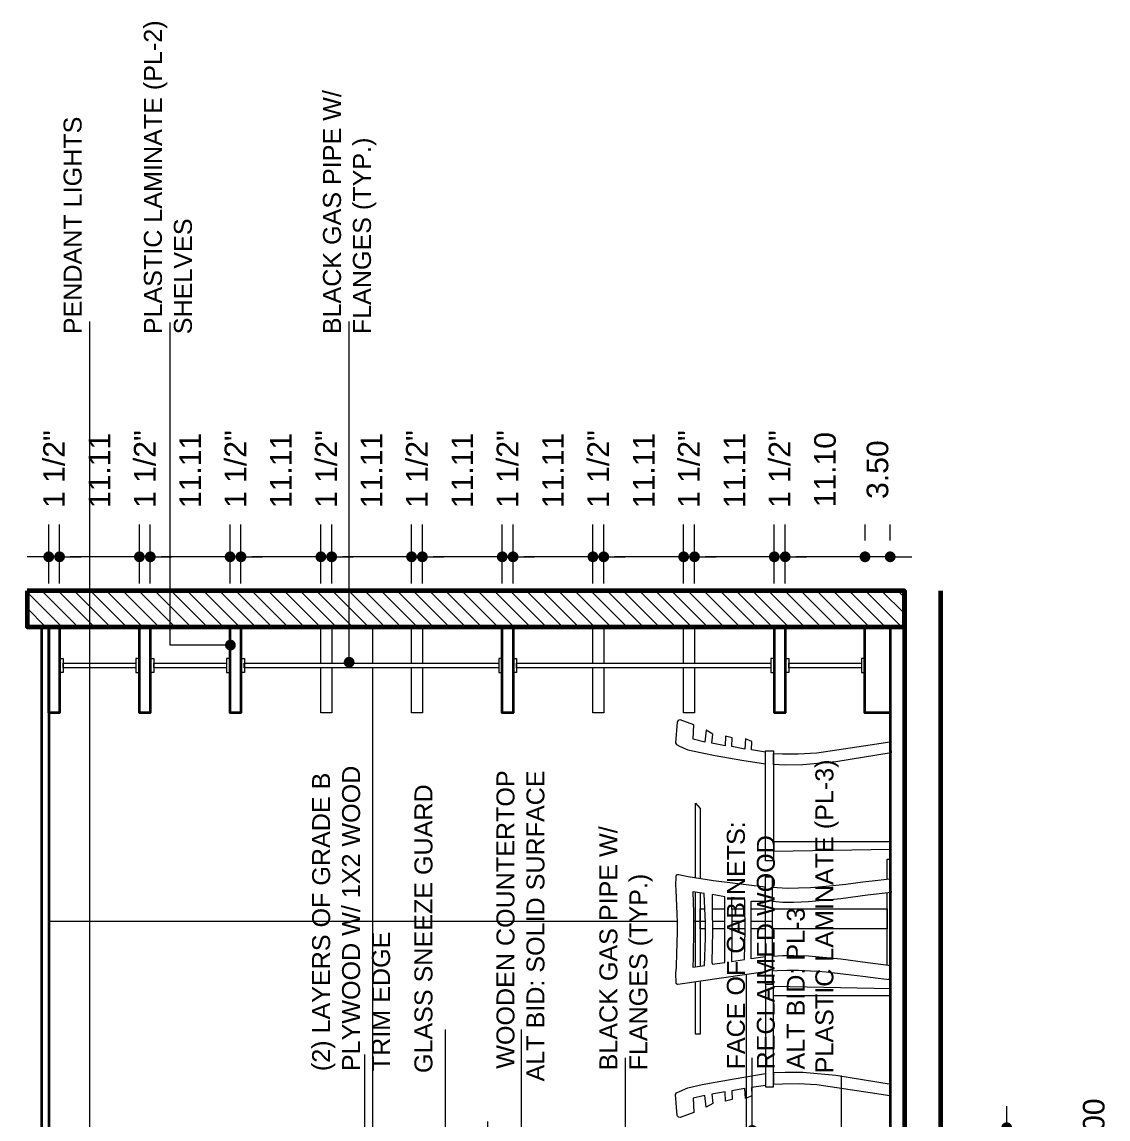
# Model space of a CAD drawing. Extents: x -566 to 72611, y -487 to 32334.
# Drawn here: x 1260.6 to 1411.7, y 281 to 433.6 of the extents above; entities that cross this region are included whole.
import ezdxf

# ---------------------------------------------------------------- set-up
doc = ezdxf.new("R2010")
doc.units = 0
doc.header["$LTSCALE"] = 0.5
doc.header["$MEASUREMENT"] = 0
doc.layers.get('0').update_dxf_attribs({"color": 20, "linetype": 'CONTINUOUS'})
doc.layers.get('DEFPOINTS').update_dxf_attribs({"linetype": 'CONTINUOUS', "lineweight": 5})
for name, color, linetype, lineweight in [('Annotations', 40, 'CONTINUOUS', 5), ('Framing', 142, 'CONTINUOUS', 35), ('hatch', 253, 'CONTINUOUS', 5), ('viewed', 160, 'CONTINUOUS', 13), ('walls', 191, 'CONTINUOUS', 60)]:
    doc.layers.add(name, color=color, linetype=linetype, lineweight=lineweight)
doc.layers.add('layout', color=7, linetype='CONTINUOUS', lineweight=5, true_color=0xcfcfcf)
doc.styles.get("Standard").update_dxf_attribs({"font": 'arial.ttf'})
doc.dimstyles.new('Arch96', dxfattribs={"dimscale": 96, "dimtxt": 0.03125, "dimasz": 0.015625, "dimexe": 0.046875, "dimexo": 0.0625, "dimgap": 0.03125, "dimtad": 1, "dimtoh": 1, "dimdec": 4, "dimzin": 3, "dimdsep": 46, "dimlunit": 4, "dimtxsty": 'Standard', "dimblk": 'DOT', "dimcen": 0, "dimdle": 0.046875, "dimclrd": 256, "dimclre": 256, "dimclrt": 256, "dimaunit": 1, "dimadec": 3, "dimazin": 2, "dimtfac": 1, "dimtdec": 4, "dimtmove": 2, "dimatfit": 3, "dimldrblk": 'ARO14', "dimfxl": 1, "dimfrac": 2, "dimlwd": -1, "dimlwe": -1, "dimarcsym": 0})
doc.dimstyles.new('Arch96 IN', dxfattribs={"dimscale": 96, "dimtxt": 0.03125, "dimasz": 0.015625, "dimexe": 0.046875, "dimexo": 0.125, "dimgap": 0.03125, "dimtad": 1, "dimtoh": 1, "dimzin": 3, "dimdsep": 46, "dimtxsty": 'Standard', "dimblk": 'DOT', "dimcen": 0, "dimdle": 0.046875, "dimclrd": 256, "dimclre": 256, "dimclrt": 256, "dimaunit": 1, "dimadec": 3, "dimazin": 2, "dimtfac": 1, "dimtmove": 2, "dimatfit": 3, "dimldrblk": 'ARO14', "dimfxl": 1, "dimfrac": 2, "dimlwd": -1, "dimlwe": -1, "dimarcsym": 0})

# ---------------------------------------------------------------- blocks, each defined once
blk = doc.blocks.new('_Dot')
at = {"color": 0, "linetype": 'ByBlock', "lineweight": -2}
blk.add_line((-0.5, 0), (-1, 0), dxfattribs=at)
at = {"color": 0, "linetype": 'ByBlock', "const_width": 0.5}
blk.add_lwpolyline([(-0.25, 0, 1), (0.25, 0, 1)], format="xyb", close=True, dxfattribs=at)
blk = doc.blocks.new('*D195')
at = {"layer": 'Annotations', "transparency": 16777216}
for p, q in [((1377.86, 361.5), (1377.86, 363.72)), ((1381.36, 361.5), (1381.36, 363.72)), ((1376.36, 359.22), (1374.86, 359.22)), ((1381.36, 359.22), (1377.86, 359.22)), ((1382.86, 359.22), (1384.36, 359.22))]:
    blk.add_line(p, q, dxfattribs=at)
at = {"layer": 'DEFPOINTS', "color": 0, "transparency": 16777216}
for p in [(1377.86, 359.22), (1377.86, 349.5), (1381.36, 349.5)]:
    blk.add_point(p, dxfattribs=at)
at = {"layer": 'Annotations', "transparency": 16777216, "xscale": 1.5, "yscale": 1.5, "zscale": 1.5}
blk.add_blockref('_Dot', (1377.86, 359.22), dxfattribs=at)
at = {"layer": 'Annotations', "transparency": 16777216, "xscale": 1.5, "yscale": 1.5, "zscale": 1.5, "rotation": 180}
blk.add_blockref('_Dot', (1381.36, 359.22), dxfattribs=at)
at = {"layer": 'Annotations', "transparency": 16777216, "insert": (1379.61, 371.35), "char_height": 3, "attachment_point": 5, "rotation": 90}
blk.add_mtext('3.50', dxfattribs=at)
blk = doc.blocks.new('ARO14')
blk.add_line((0, 0), (-1.02, 0))
at = {"const_width": 0.0625}
blk.add_lwpolyline([(-0.77, 0.47), (0, 0), (-0.77, -0.47)], dxfattribs=at)
blk = doc.blocks.new('*D196')
at = {"layer": 'Annotations', "transparency": 16777216}
for p, q in [((1366.76, 361.5), (1366.76, 363.72)), ((1377.86, 361.5), (1377.86, 363.72)), ((1376.36, 359.22), (1368.26, 359.22))]:
    blk.add_line(p, q, dxfattribs=at)
at = {"layer": 'DEFPOINTS', "color": 0, "transparency": 16777216}
for p in [(1366.76, 359.22), (1366.76, 349.5), (1377.86, 349.5)]:
    blk.add_point(p, dxfattribs=at)
at = {"layer": 'Annotations', "transparency": 16777216, "xscale": 1.5, "yscale": 1.5, "zscale": 1.5, "rotation": 180}
blk.add_blockref('_Dot', (1366.76, 359.22), dxfattribs=at)
at = {"layer": 'Annotations', "transparency": 16777216, "xscale": 1.5, "yscale": 1.5, "zscale": 1.5}
blk.add_blockref('_Dot', (1377.86, 359.22), dxfattribs=at)
at = {"layer": 'Annotations', "transparency": 16777216, "insert": (1372.31, 371.34), "char_height": 3, "attachment_point": 5, "rotation": 90}
blk.add_mtext('11.10', dxfattribs=at)
blk = doc.blocks.new('*D197')
at = {"layer": 'Annotations', "transparency": 16777216}
for p, q in [((1365.25, 355.5), (1365.25, 363.72)), ((1366.76, 355.5), (1366.76, 363.72)), ((1363.75, 359.22), (1362.25, 359.22)), ((1366.76, 359.22), (1365.25, 359.22)), ((1368.26, 359.22), (1369.76, 359.22))]:
    blk.add_line(p, q, dxfattribs=at)
at = {"layer": 'DEFPOINTS', "color": 0, "transparency": 16777216}
for p in [(1365.25, 359.22), (1365.25, 349.5), (1366.76, 349.5)]:
    blk.add_point(p, dxfattribs=at)
at = {"layer": 'Annotations', "transparency": 16777216, "xscale": 1.5, "yscale": 1.5, "zscale": 1.5}
blk.add_blockref('_Dot', (1365.25, 359.22), dxfattribs=at)
at = {"layer": 'Annotations', "transparency": 16777216, "xscale": 1.5, "yscale": 1.5, "zscale": 1.5, "rotation": 180}
blk.add_blockref('_Dot', (1366.76, 359.22), dxfattribs=at)
at = {"layer": 'Annotations', "transparency": 16777216, "insert": (1366, 371.42), "char_height": 3, "attachment_point": 5, "rotation": 90}
blk.add_mtext('1 1/2"', dxfattribs=at)
blk = doc.blocks.new('*D198')
at = {"layer": 'Annotations', "transparency": 16777216}
for p, q in [((1354.15, 361.5), (1354.15, 363.72)), ((1365.25, 361.5), (1365.25, 363.72)), ((1363.75, 359.22), (1355.65, 359.22))]:
    blk.add_line(p, q, dxfattribs=at)
at = {"layer": 'DEFPOINTS', "color": 0, "transparency": 16777216}
for p in [(1354.15, 359.22), (1354.15, 349.5), (1365.25, 349.5)]:
    blk.add_point(p, dxfattribs=at)
at = {"layer": 'Annotations', "transparency": 16777216, "xscale": 1.5, "yscale": 1.5, "zscale": 1.5, "rotation": 180}
blk.add_blockref('_Dot', (1354.15, 359.22), dxfattribs=at)
at = {"layer": 'Annotations', "transparency": 16777216, "xscale": 1.5, "yscale": 1.5, "zscale": 1.5}
blk.add_blockref('_Dot', (1365.25, 359.22), dxfattribs=at)
at = {"layer": 'Annotations', "transparency": 16777216, "insert": (1359.7, 371.24), "char_height": 3, "attachment_point": 5, "rotation": 90}
blk.add_mtext('11.11', dxfattribs=at)
blk = doc.blocks.new('*D199')
at = {"layer": 'Annotations', "transparency": 16777216}
for p, q in [((1352.64, 355.5), (1352.64, 363.72)), ((1354.15, 355.5), (1354.15, 363.72)), ((1351.14, 359.22), (1349.64, 359.22)), ((1354.15, 359.22), (1352.64, 359.22)), ((1355.65, 359.22), (1357.15, 359.22))]:
    blk.add_line(p, q, dxfattribs=at)
at = {"layer": 'DEFPOINTS', "color": 0, "transparency": 16777216}
for p in [(1352.64, 359.22), (1352.64, 349.5), (1354.15, 349.5)]:
    blk.add_point(p, dxfattribs=at)
at = {"layer": 'Annotations', "transparency": 16777216, "xscale": 1.5, "yscale": 1.5, "zscale": 1.5}
blk.add_blockref('_Dot', (1352.64, 359.22), dxfattribs=at)
at = {"layer": 'Annotations', "transparency": 16777216, "xscale": 1.5, "yscale": 1.5, "zscale": 1.5, "rotation": 180}
blk.add_blockref('_Dot', (1354.15, 359.22), dxfattribs=at)
at = {"layer": 'Annotations', "transparency": 16777216, "insert": (1353.39, 371.42), "char_height": 3, "attachment_point": 5, "rotation": 90}
blk.add_mtext('1 1/2"', dxfattribs=at)
blk = doc.blocks.new('*D200')
at = {"layer": 'Annotations', "transparency": 16777216}
for p, q in [((1341.53, 361.5), (1341.53, 363.72)), ((1352.64, 361.5), (1352.64, 363.72)), ((1351.14, 359.22), (1343.03, 359.22))]:
    blk.add_line(p, q, dxfattribs=at)
at = {"layer": 'DEFPOINTS', "color": 0, "transparency": 16777216}
for p in [(1341.53, 359.22), (1341.53, 349.5), (1352.64, 349.5)]:
    blk.add_point(p, dxfattribs=at)
at = {"layer": 'Annotations', "transparency": 16777216, "xscale": 1.5, "yscale": 1.5, "zscale": 1.5, "rotation": 180}
blk.add_blockref('_Dot', (1341.53, 359.22), dxfattribs=at)
at = {"layer": 'Annotations', "transparency": 16777216, "xscale": 1.5, "yscale": 1.5, "zscale": 1.5}
blk.add_blockref('_Dot', (1352.64, 359.22), dxfattribs=at)
at = {"layer": 'Annotations', "transparency": 16777216, "insert": (1347.09, 371.24), "char_height": 3, "attachment_point": 5, "rotation": 90}
blk.add_mtext('11.11', dxfattribs=at)
blk = doc.blocks.new('*D206')
at = {"layer": 'Annotations', "transparency": 16777216}
for p, q in [((1340.03, 355.5), (1340.03, 363.72)), ((1341.53, 355.5), (1341.53, 363.72)), ((1338.53, 359.22), (1337.03, 359.22)), ((1341.53, 359.22), (1340.03, 359.22)), ((1343.03, 359.22), (1344.53, 359.22))]:
    blk.add_line(p, q, dxfattribs=at)
at = {"layer": 'DEFPOINTS', "color": 0, "transparency": 16777216}
for p in [(1340.03, 359.22), (1340.03, 349.5), (1341.53, 349.5)]:
    blk.add_point(p, dxfattribs=at)
at = {"layer": 'Annotations', "transparency": 16777216, "xscale": 1.5, "yscale": 1.5, "zscale": 1.5}
blk.add_blockref('_Dot', (1340.03, 359.22), dxfattribs=at)
at = {"layer": 'Annotations', "transparency": 16777216, "xscale": 1.5, "yscale": 1.5, "zscale": 1.5, "rotation": 180}
blk.add_blockref('_Dot', (1341.53, 359.22), dxfattribs=at)
at = {"layer": 'Annotations', "transparency": 16777216, "insert": (1340.78, 371.42), "char_height": 3, "attachment_point": 5, "rotation": 90}
blk.add_mtext('1 1/2"', dxfattribs=at)
blk = doc.blocks.new('*D207')
at = {"layer": 'Annotations', "transparency": 16777216}
for p, q in [((1328.92, 361.5), (1328.92, 363.72)), ((1340.03, 361.5), (1340.03, 363.72)), ((1338.53, 359.22), (1330.42, 359.22))]:
    blk.add_line(p, q, dxfattribs=at)
at = {"layer": 'DEFPOINTS', "color": 0, "transparency": 16777216}
for p in [(1328.92, 359.22), (1328.92, 349.5), (1340.03, 349.5)]:
    blk.add_point(p, dxfattribs=at)
at = {"layer": 'Annotations', "transparency": 16777216, "xscale": 1.5, "yscale": 1.5, "zscale": 1.5, "rotation": 180}
blk.add_blockref('_Dot', (1328.92, 359.22), dxfattribs=at)
at = {"layer": 'Annotations', "transparency": 16777216, "xscale": 1.5, "yscale": 1.5, "zscale": 1.5}
blk.add_blockref('_Dot', (1340.03, 359.22), dxfattribs=at)
at = {"layer": 'Annotations', "transparency": 16777216, "insert": (1334.48, 371.24), "char_height": 3, "attachment_point": 5, "rotation": 90}
blk.add_mtext('11.11', dxfattribs=at)
blk = doc.blocks.new('*D208')
at = {"layer": 'Annotations', "transparency": 16777216}
for p, q in [((1327.42, 355.5), (1327.42, 363.72)), ((1328.92, 355.5), (1328.92, 363.72)), ((1325.92, 359.22), (1324.42, 359.22)), ((1328.92, 359.22), (1327.42, 359.22)), ((1330.42, 359.22), (1331.92, 359.22))]:
    blk.add_line(p, q, dxfattribs=at)
at = {"layer": 'DEFPOINTS', "color": 0, "transparency": 16777216}
for p in [(1327.42, 359.22), (1327.42, 349.5), (1328.92, 349.5)]:
    blk.add_point(p, dxfattribs=at)
at = {"layer": 'Annotations', "transparency": 16777216, "xscale": 1.5, "yscale": 1.5, "zscale": 1.5}
blk.add_blockref('_Dot', (1327.42, 359.22), dxfattribs=at)
at = {"layer": 'Annotations', "transparency": 16777216, "xscale": 1.5, "yscale": 1.5, "zscale": 1.5, "rotation": 180}
blk.add_blockref('_Dot', (1328.92, 359.22), dxfattribs=at)
at = {"layer": 'Annotations', "transparency": 16777216, "insert": (1328.17, 371.42), "char_height": 3, "attachment_point": 5, "rotation": 90}
blk.add_mtext('1 1/2"', dxfattribs=at)
blk = doc.blocks.new('*D209')
at = {"layer": 'Annotations', "transparency": 16777216}
for p, q in [((1316.31, 361.5), (1316.31, 363.72)), ((1327.42, 361.5), (1327.42, 363.72)), ((1325.92, 359.22), (1317.81, 359.22))]:
    blk.add_line(p, q, dxfattribs=at)
at = {"layer": 'DEFPOINTS', "color": 0, "transparency": 16777216}
for p in [(1316.31, 359.22), (1316.31, 349.5), (1327.42, 349.5)]:
    blk.add_point(p, dxfattribs=at)
at = {"layer": 'Annotations', "transparency": 16777216, "xscale": 1.5, "yscale": 1.5, "zscale": 1.5, "rotation": 180}
blk.add_blockref('_Dot', (1316.31, 359.22), dxfattribs=at)
at = {"layer": 'Annotations', "transparency": 16777216, "xscale": 1.5, "yscale": 1.5, "zscale": 1.5}
blk.add_blockref('_Dot', (1327.42, 359.22), dxfattribs=at)
at = {"layer": 'Annotations', "transparency": 16777216, "insert": (1321.87, 371.24), "char_height": 3, "attachment_point": 5, "rotation": 90}
blk.add_mtext('11.11', dxfattribs=at)
blk = doc.blocks.new('*D210')
at = {"layer": 'Annotations', "transparency": 16777216}
for p, q in [((1314.81, 355.5), (1314.81, 363.72)), ((1316.31, 355.5), (1316.31, 363.72)), ((1313.31, 359.22), (1311.81, 359.22)), ((1316.31, 359.22), (1314.81, 359.22)), ((1317.81, 359.22), (1319.31, 359.22))]:
    blk.add_line(p, q, dxfattribs=at)
at = {"layer": 'DEFPOINTS', "color": 0, "transparency": 16777216}
for p in [(1314.81, 359.22), (1314.81, 349.5), (1316.31, 349.5)]:
    blk.add_point(p, dxfattribs=at)
at = {"layer": 'Annotations', "transparency": 16777216, "xscale": 1.5, "yscale": 1.5, "zscale": 1.5}
blk.add_blockref('_Dot', (1314.81, 359.22), dxfattribs=at)
at = {"layer": 'Annotations', "transparency": 16777216, "xscale": 1.5, "yscale": 1.5, "zscale": 1.5, "rotation": 180}
blk.add_blockref('_Dot', (1316.31, 359.22), dxfattribs=at)
at = {"layer": 'Annotations', "transparency": 16777216, "insert": (1315.56, 371.42), "char_height": 3, "attachment_point": 5, "rotation": 90}
blk.add_mtext('1 1/2"', dxfattribs=at)
blk = doc.blocks.new('*D211')
at = {"layer": 'Annotations', "transparency": 16777216}
for p, q in [((1303.7, 361.5), (1303.7, 363.72)), ((1314.81, 361.5), (1314.81, 363.72)), ((1313.31, 359.22), (1305.2, 359.22))]:
    blk.add_line(p, q, dxfattribs=at)
at = {"layer": 'DEFPOINTS', "color": 0, "transparency": 16777216}
for p in [(1303.7, 359.22), (1303.7, 349.5), (1314.81, 349.5)]:
    blk.add_point(p, dxfattribs=at)
at = {"layer": 'Annotations', "transparency": 16777216, "xscale": 1.5, "yscale": 1.5, "zscale": 1.5, "rotation": 180}
blk.add_blockref('_Dot', (1303.7, 359.22), dxfattribs=at)
at = {"layer": 'Annotations', "transparency": 16777216, "xscale": 1.5, "yscale": 1.5, "zscale": 1.5}
blk.add_blockref('_Dot', (1314.81, 359.22), dxfattribs=at)
at = {"layer": 'Annotations', "transparency": 16777216, "insert": (1309.25, 371.24), "char_height": 3, "attachment_point": 5, "rotation": 90}
blk.add_mtext('11.11', dxfattribs=at)
blk = doc.blocks.new('*D212')
at = {"layer": 'Annotations', "transparency": 16777216}
for p, q in [((1302.2, 355.5), (1302.2, 363.72)), ((1303.7, 355.5), (1303.7, 363.72)), ((1300.7, 359.22), (1299.2, 359.22)), ((1303.7, 359.22), (1302.2, 359.22)), ((1305.2, 359.22), (1306.7, 359.22))]:
    blk.add_line(p, q, dxfattribs=at)
at = {"layer": 'DEFPOINTS', "color": 0, "transparency": 16777216}
for p in [(1302.2, 359.22), (1302.2, 349.5), (1303.7, 349.5)]:
    blk.add_point(p, dxfattribs=at)
at = {"layer": 'Annotations', "transparency": 16777216, "xscale": 1.5, "yscale": 1.5, "zscale": 1.5}
blk.add_blockref('_Dot', (1302.2, 359.22), dxfattribs=at)
at = {"layer": 'Annotations', "transparency": 16777216, "xscale": 1.5, "yscale": 1.5, "zscale": 1.5, "rotation": 180}
blk.add_blockref('_Dot', (1303.7, 359.22), dxfattribs=at)
at = {"layer": 'Annotations', "transparency": 16777216, "insert": (1302.95, 371.42), "char_height": 3, "attachment_point": 5, "rotation": 90}
blk.add_mtext('1 1/2"', dxfattribs=at)
blk = doc.blocks.new('*D213')
at = {"layer": 'Annotations', "transparency": 16777216}
for p, q in [((1291.09, 361.5), (1291.09, 363.72)), ((1302.2, 361.5), (1302.2, 363.72)), ((1300.7, 359.22), (1292.59, 359.22))]:
    blk.add_line(p, q, dxfattribs=at)
at = {"layer": 'DEFPOINTS', "color": 0, "transparency": 16777216}
for p in [(1291.09, 359.22), (1291.09, 349.5), (1302.2, 349.5)]:
    blk.add_point(p, dxfattribs=at)
at = {"layer": 'Annotations', "transparency": 16777216, "xscale": 1.5, "yscale": 1.5, "zscale": 1.5, "rotation": 180}
blk.add_blockref('_Dot', (1291.09, 359.22), dxfattribs=at)
at = {"layer": 'Annotations', "transparency": 16777216, "xscale": 1.5, "yscale": 1.5, "zscale": 1.5}
blk.add_blockref('_Dot', (1302.2, 359.22), dxfattribs=at)
at = {"layer": 'Annotations', "transparency": 16777216, "insert": (1296.64, 371.24), "char_height": 3, "attachment_point": 5, "rotation": 90}
blk.add_mtext('11.11', dxfattribs=at)
blk = doc.blocks.new('*D201')
at = {"layer": 'Annotations', "transparency": 16777216}
for p, q in [((1289.58, 355.5), (1289.58, 363.72)), ((1291.09, 355.5), (1291.09, 363.72)), ((1288.08, 359.22), (1286.58, 359.22)), ((1291.09, 359.22), (1289.58, 359.22)), ((1292.59, 359.22), (1294.09, 359.22))]:
    blk.add_line(p, q, dxfattribs=at)
at = {"layer": 'DEFPOINTS', "color": 0, "transparency": 16777216}
for p in [(1289.58, 359.22), (1289.58, 349.5), (1291.09, 349.5)]:
    blk.add_point(p, dxfattribs=at)
at = {"layer": 'Annotations', "transparency": 16777216, "xscale": 1.5, "yscale": 1.5, "zscale": 1.5}
blk.add_blockref('_Dot', (1289.58, 359.22), dxfattribs=at)
at = {"layer": 'Annotations', "transparency": 16777216, "xscale": 1.5, "yscale": 1.5, "zscale": 1.5, "rotation": 180}
blk.add_blockref('_Dot', (1291.09, 359.22), dxfattribs=at)
at = {"layer": 'Annotations', "transparency": 16777216, "insert": (1290.34, 371.42), "char_height": 3, "attachment_point": 5, "rotation": 90}
blk.add_mtext('1 1/2"', dxfattribs=at)
blk = doc.blocks.new('*D202')
at = {"layer": 'Annotations', "transparency": 16777216}
for p, q in [((1278.48, 361.5), (1278.48, 363.72)), ((1289.58, 361.5), (1289.58, 363.72)), ((1288.08, 359.22), (1279.98, 359.22))]:
    blk.add_line(p, q, dxfattribs=at)
at = {"layer": 'DEFPOINTS', "color": 0, "transparency": 16777216}
for p in [(1278.48, 359.22), (1278.48, 349.5), (1289.58, 349.5)]:
    blk.add_point(p, dxfattribs=at)
at = {"layer": 'Annotations', "transparency": 16777216, "xscale": 1.5, "yscale": 1.5, "zscale": 1.5, "rotation": 180}
blk.add_blockref('_Dot', (1278.48, 359.22), dxfattribs=at)
at = {"layer": 'Annotations', "transparency": 16777216, "xscale": 1.5, "yscale": 1.5, "zscale": 1.5}
blk.add_blockref('_Dot', (1289.58, 359.22), dxfattribs=at)
at = {"layer": 'Annotations', "transparency": 16777216, "insert": (1284.03, 371.24), "char_height": 3, "attachment_point": 5, "rotation": 90}
blk.add_mtext('11.11', dxfattribs=at)
blk = doc.blocks.new('*D203')
at = {"layer": 'Annotations', "transparency": 16777216}
for p, q in [((1276.97, 355.5), (1276.97, 363.72)), ((1278.48, 355.5), (1278.48, 363.72)), ((1275.47, 359.22), (1273.97, 359.22)), ((1278.48, 359.22), (1276.97, 359.22)), ((1279.98, 359.22), (1281.48, 359.22))]:
    blk.add_line(p, q, dxfattribs=at)
at = {"layer": 'DEFPOINTS', "color": 0, "transparency": 16777216}
for p in [(1276.97, 359.22), (1276.97, 349.5), (1278.48, 349.5)]:
    blk.add_point(p, dxfattribs=at)
at = {"layer": 'Annotations', "transparency": 16777216, "xscale": 1.5, "yscale": 1.5, "zscale": 1.5}
blk.add_blockref('_Dot', (1276.97, 359.22), dxfattribs=at)
at = {"layer": 'Annotations', "transparency": 16777216, "xscale": 1.5, "yscale": 1.5, "zscale": 1.5, "rotation": 180}
blk.add_blockref('_Dot', (1278.48, 359.22), dxfattribs=at)
at = {"layer": 'Annotations', "transparency": 16777216, "insert": (1277.73, 371.42), "char_height": 3, "attachment_point": 5, "rotation": 90}
blk.add_mtext('1 1/2"', dxfattribs=at)
blk = doc.blocks.new('*D204')
at = {"layer": 'Annotations', "transparency": 16777216}
for p, q in [((1265.86, 361.5), (1265.86, 363.72)), ((1276.97, 361.5), (1276.97, 363.72)), ((1275.47, 359.22), (1267.36, 359.22))]:
    blk.add_line(p, q, dxfattribs=at)
at = {"layer": 'DEFPOINTS', "color": 0, "transparency": 16777216}
for p in [(1265.86, 359.22), (1265.86, 349.5), (1276.97, 349.5)]:
    blk.add_point(p, dxfattribs=at)
at = {"layer": 'Annotations', "transparency": 16777216, "xscale": 1.5, "yscale": 1.5, "zscale": 1.5, "rotation": 180}
blk.add_blockref('_Dot', (1265.86, 359.22), dxfattribs=at)
at = {"layer": 'Annotations', "transparency": 16777216, "xscale": 1.5, "yscale": 1.5, "zscale": 1.5}
blk.add_blockref('_Dot', (1276.97, 359.22), dxfattribs=at)
at = {"layer": 'Annotations', "transparency": 16777216, "insert": (1271.42, 371.24), "char_height": 3, "attachment_point": 5, "rotation": 90}
blk.add_mtext('11.11', dxfattribs=at)
blk = doc.blocks.new('*D205')
at = {"layer": 'Annotations', "transparency": 16777216}
for p, q in [((1264.36, 355.5), (1264.36, 363.72)), ((1265.86, 355.5), (1265.86, 363.72)), ((1262.86, 359.22), (1261.36, 359.22)), ((1265.86, 359.22), (1264.36, 359.22)), ((1267.36, 359.22), (1268.86, 359.22))]:
    blk.add_line(p, q, dxfattribs=at)
at = {"layer": 'DEFPOINTS', "color": 0, "transparency": 16777216}
for p in [(1264.36, 359.22), (1264.36, 349.5), (1265.86, 349.5)]:
    blk.add_point(p, dxfattribs=at)
at = {"layer": 'Annotations', "transparency": 16777216, "xscale": 1.5, "yscale": 1.5, "zscale": 1.5}
blk.add_blockref('_Dot', (1264.36, 359.22), dxfattribs=at)
at = {"layer": 'Annotations', "transparency": 16777216, "xscale": 1.5, "yscale": 1.5, "zscale": 1.5, "rotation": 180}
blk.add_blockref('_Dot', (1265.86, 359.22), dxfattribs=at)
at = {"layer": 'Annotations', "transparency": 16777216, "insert": (1265.11, 371.42), "char_height": 3, "attachment_point": 5, "rotation": 90}
blk.add_mtext('1 1/2"', dxfattribs=at)
blk = doc.blocks.new('*D214')
at = {"layer": 'Annotations', "transparency": 16777216}
for p, q in [((1325.37, 280.67), (1325.37, 236)), ((1345.37, 242.72), (1345.37, 245)), ((1343.87, 240.5), (1326.87, 240.5))]:
    blk.add_line(p, q, dxfattribs=at)
at = {"layer": 'DEFPOINTS', "color": 0, "transparency": 16777216}
for p in [(1325.37, 292.67), (1325.37, 240.5), (1345.37, 230.72)]:
    blk.add_point(p, dxfattribs=at)
at = {"layer": 'Annotations', "transparency": 16777216, "xscale": 1.5, "yscale": 1.5, "zscale": 1.5, "rotation": 180}
blk.add_blockref('_Dot', (1325.37, 240.5), dxfattribs=at)
at = {"layer": 'Annotations', "transparency": 16777216, "xscale": 1.5, "yscale": 1.5, "zscale": 1.5}
blk.add_blockref('_Dot', (1345.37, 240.5), dxfattribs=at)
at = {"layer": 'Annotations', "transparency": 16777216, "insert": (1335.37, 235.96), "char_height": 3, "attachment_point": 5, "rotation": 180}
blk.add_mtext('20.00', dxfattribs=at)
blk = doc.blocks.new('*D219')
at = {"layer": 'Annotations', "transparency": 16777216}
for p, q in [((1397.56, 281.29), (1397.56, 282.79)), ((1360.84, 279.79), (1402.06, 279.79)), ((1389.86, 279.79), (1402.06, 279.79)), ((1397.56, 278.29), (1397.56, 276.79))]:
    blk.add_line(p, q, dxfattribs=at)
at = {"layer": 'DEFPOINTS', "color": 0, "transparency": 16777216}
for p in [(1348.84, 279.79), (1377.86, 279.79), (1397.56, 279.79)]:
    blk.add_point(p, dxfattribs=at)
at = {"layer": 'Annotations', "transparency": 16777216, "xscale": 1.5, "yscale": 1.5, "zscale": 1.5}
for rotation in [270, 90]:
    blk.add_blockref('_Dot', (1397.56, 279.79), dxfattribs=dict(at, rotation=rotation))
at = {"layer": 'Annotations', "transparency": 16777216, "insert": (1409.68, 279.79), "char_height": 3, "attachment_point": 5, "rotation": 90}
blk.add_mtext('0.00', dxfattribs=at)

msp = doc.modelspace()

# ---------------------------------------------------------------- hatches: boundary and pattern name
at = {"layer": 'hatch'}
h = msp.add_hatch(dxfattribs=at)
h.set_pattern_fill('ANSI31', color=256, scale=0.5, style=0)
h.set_pattern_definition([(315, (-310.678, 213.3685), (1.122532, 1.122532), [])])
h.paths.add_polyline_path([(1261.37223, 354.50568), (1261.37223, 349.49997), (1383.35509, 349.49997), (1383.35509, 354.50568)])

# ---------------------------------------------------------------- linework, layer by layer
for p, q in [((1288.16652, 354.50568), (1261.37223, 354.50568)), ((1261.37223, 349.49997), (1302.85509, 349.49997)), ((1302.85509, 349.49997), (1261.37223, 349.49997)), ((1261.37223, 349.49997), (1302.85509, 349.49997)), ((1261.37223, 349.49997), (1302.85509, 349.49997)), ((1302.85509, 349.49997), (1261.37223, 349.49997)), ((1302.85509, 349.49997), (1261.37223, 349.49997)), ((1261.37223, 349.49997), (1302.85509, 349.49997)), ((1261.37223, 349.49997), (1302.85509, 349.49997)), ((1302.85509, 349.49997), (1261.37223, 349.49997)), ((1381.35509, 349.49997), (1381.35509, 275.24283))]:
    msp.add_line(p, q)
at = {"layer": 'Framing'}
for p, q in [((1263.35509, 349.49997), (1263.35509, 173.7514)), ((1264.35509, 349.49997), (1264.35509, 173.7514)), ((1381.35509, 349.49997), (1381.35509, -4.98036))]:
    msp.add_line(p, q, dxfattribs=at)
for points in [[(1265.8608, 349.49997), (1265.8608, 337.49997), (1264.35509, 337.49997), (1264.35509, 349.49997)], [(1278.47906, 349.49997), (1278.47906, 337.49997), (1276.97334, 337.49997), (1276.97334, 349.49997)], [(1291.09017, 349.49997), (1291.09017, 337.49997), (1289.58445, 337.49997), (1289.58445, 349.49997)], [(1328.9235, 349.49997), (1328.9235, 337.49997), (1327.41779, 337.49997), (1327.41779, 349.49997)], [(1366.75683, 349.49997), (1366.75683, 337.49997), (1365.25112, 337.49997), (1365.25112, 349.49997)], [(1381.35509, 349.49997), (1381.35509, 337.49997), (1377.85509, 337.49997), (1377.85509, 349.49997)]]:
    msp.add_lwpolyline(points, close=True, dxfattribs=at)
for points in [[(1289.58445, 344.44283), (1289.58445, 349.49997), (1291.09017, 349.49997), (1291.09017, 344.44283)], [(1291.09017, 343.7914), (1291.09017, 337.49997), (1289.58445, 337.49997), (1289.58445, 343.7914)]]:
    msp.add_lwpolyline(points, dxfattribs=at)
at = {"layer": 'layout'}
for p, q in [((1309.35509, 349.49997), (1309.35509, 344.44283)), ((1309.35509, 343.7914), (1309.35509, 173.74997)), ((1351.73386, 308.5), (1264.35509, 308.5)), ((1355.66464, 308.5), (1354.02412, 308.5)), ((1358.35001, 308.5), (1356.62346, 308.5)), ((1361.1781, 308.5), (1359.32705, 308.5)), ((1364.98431, 308.5), (1362.03272, 308.5)), ((1361.35509, 301.13979), (1361.35509, 279.78732))]:
    msp.add_line(p, q, dxfattribs=at)
for points in [[(1351.74944, 336.22523), (1351.49259, 333.3316), (1351.62973, 333.09159), (1352.04118, 332.88586), (1353.24123, 332.37156), (1355.19559, 331.92582), (1357.02995, 331.6001), (1360.7501, 330.9315), (1364.00738, 330.41719), (1364.00738, 332.06297), (1362.05301, 332.34309), (1362.12159, 333.50303), (1361.26441, 333.88019), (1361.16785, 332.47657), (1359.32902, 332.81899), (1359.37862, 334.01734), (1358.45287, 334.25735), (1358.4029, 332.94551), (1356.57565, 333.28017), (1356.70422, 334.56593), (1355.77847, 335.08024), (1355.60968, 333.4545), (1353.96126, 333.8459), (1354.06412, 335.83455), (1352.17833, 336.5203), (1351.97261, 336.48742), (1351.86041, 336.42989), (1351.80867, 336.32058), (1351.73394, 336.21701)], [(1354.30346, 314.54238), (1354.30413, 324.93126), (1354.94929, 324.18927), (1354.94929, 314.43474)], [(1380.92279, 314.39614), (1380.92279, 317.15503), (1381.35509, 317.15503), (1381.35509, 300.58693), (1381.27748, 300.58693)], [(1354.30265, 302.17126), (1354.30333, 312.5626)], [(1354.94929, 312.45939), (1354.94929, 302.27543)], [(1380.92279, 302.39463), (1380.92279, 312.46067)], [(1355.67561, 307.47921), (1354.94929, 307.47912), (1354.94929, 310.25638), (1355.59232, 310.25646)], [(1356.58923, 310.25658), (1358.35001, 310.2568)], [(1359.31805, 310.25692), (1361.1651, 310.25715)], [(1362.02962, 310.25726), (1363.9984, 310.2575)], [(1364.98431, 310.25763), (1380.92279, 310.25961), (1380.92279, 307.48235), (1364.98431, 307.48037)], [(1358.35001, 307.47955), (1356.64388, 307.47933)], [(1361.18565, 307.4799), (1359.3346, 307.47967)], [(1363.9984, 307.48025), (1362.03452, 307.48)], [(1364.00738, 299.75795), (1364.00738, 285.49672), (1365.13885, 285.49672), (1365.13885, 300.82305), (1364.98431, 300.82305)], [(1354.94929, 300.20721), (1354.94929, 292.80071), (1354.30205, 292.79987), (1354.30252, 300.11305)], [(1351.74944, 281.5059), (1351.49259, 284.39953), (1351.62973, 284.63954), (1352.04118, 284.84527), (1353.24123, 285.35957), (1355.19559, 285.8053), (1357.02995, 286.13103), (1360.7501, 286.79963), (1364.00738, 287.31394), (1364.00738, 285.66816), (1362.05301, 285.38804), (1362.12159, 284.2281), (1361.26441, 283.85094), (1361.16785, 285.25456), (1359.32902, 284.91214), (1359.37862, 283.71379), (1358.45287, 283.47378), (1358.4029, 284.78561), (1356.57565, 284.45096), (1356.70422, 283.1652), (1355.77847, 282.65089), (1355.60968, 284.27663), (1353.96126, 283.88523), (1354.06412, 281.89657), (1352.17833, 281.21083), (1351.97261, 281.24371), (1351.86041, 281.30124), (1351.80867, 281.41055), (1351.73394, 281.51412)]]:
    msp.add_lwpolyline(points, dxfattribs=at)
for points in [[(1381.4938, 331.92582), (1373.7792, 330.69149), (1369.20187, 330.2629), (1366.76749, 330.24576), (1365.13885, 330.31433), (1365.13885, 331.87439), (1366.37319, 331.82296), (1368.56756, 331.80582), (1371.13909, 331.92582), (1378.57939, 333.0573), (1381.28807, 333.46874)], [(1364.00738, 316.90808), (1364.00738, 332.23441), (1365.13885, 332.23441), (1365.13885, 316.90808)], [(1381.45951, 319.58247), (1365.13885, 319.58247), (1365.13885, 318.24612), (1381.45951, 318.55386)], [(1351.56116, 299.90167), (1351.76688, 299.76453), (1352.14404, 299.79881), (1363.9984, 301.52461), (1363.9984, 303.55691), (1362.04192, 303.28107), (1362.02775, 311.31747), (1363.9984, 311.32095), (1363.9984, 313.26378), (1356.7728, 314.13082), (1353.24771, 314.71833), (1351.9824, 314.9752), (1351.74974, 314.97085), (1351.61259, 314.88514), (1351.56116, 314.76513), (1351.56907, 314.61875), (1351.52122, 313.60537), (1351.56104, 312.84828), (1351.69831, 309.53635), (1351.73857, 308.36267), (1351.7326, 307.23911), (1351.69831, 305.31904), (1351.66402, 304.18756), (1351.59545, 302.13034), (1351.52687, 301.30745)], [(1363.9984, 314.64928), (1363.9984, 299.75795), (1364.98431, 299.75795), (1364.98431, 314.64928)], [(1381.51838, 312.53042), (1378.20224, 312.14208), (1374.49923, 311.62778), (1370.00762, 311.21633), (1367.98468, 311.14776), (1366.37319, 311.14776), (1365.05907, 311.2526), (1364.98431, 311.28491), (1364.98431, 313.24487), (1365.65316, 313.20498), (1367.09322, 313.13641), (1368.61899, 313.15355), (1370.28192, 313.22213), (1371.3791, 313.2907), (1372.47629, 313.39356), (1375.18497, 313.685), (1377.55078, 313.99359), (1379.67658, 314.2336), (1381.25379, 314.43932)], [(1353.92697, 302.11074), (1355.53846, 302.37035), (1355.67561, 306.17621), (1355.67561, 308.23344), (1355.50528, 312.37057), (1353.91981, 312.62387), (1354.02983, 309.74207), (1354.01948, 307.49239), (1353.96126, 303.45039)], [(1356.5849, 302.5253), (1358.35001, 302.78573), (1358.35001, 311.90216), (1356.58422, 312.22789), (1356.58936, 310.20495), (1356.65279, 307.03339), (1356.58198, 302.89509)], [(1359.31004, 302.92737), (1361.09925, 303.17535), (1361.18655, 307.35912), (1361.16155, 310.7364), (1361.12726, 311.49071), (1361.09792, 311.57311), (1359.31004, 311.81889), (1359.32719, 308.47345), (1359.34433, 306.17621)], [(1381.51838, 302.32488), (1378.20224, 302.71322), (1374.49923, 303.22752), (1370.00762, 303.63897), (1367.98468, 303.70754), (1366.37319, 303.70754), (1365.05907, 303.6027), (1364.98431, 303.57818), (1364.98431, 301.60967), (1365.65316, 301.65032), (1367.09322, 301.71889), (1368.61899, 301.70175), (1370.28192, 301.63317), (1371.3791, 301.5646), (1372.47629, 301.46174), (1375.18497, 301.1703), (1377.55078, 300.86171), (1379.67658, 300.6217), (1381.25379, 300.41598)], [(1381.45951, 298.14866), (1365.13885, 298.14866), (1365.13885, 299.48501), (1381.45951, 299.17727)], [(1381.4938, 285.8053), (1373.7792, 287.03964), (1369.20187, 287.46823), (1366.76749, 287.48537), (1365.13885, 287.4168), (1365.13885, 285.85673), (1366.37319, 285.90817), (1368.56756, 285.92531), (1371.13909, 285.8053), (1378.57939, 284.67383), (1381.28807, 284.26238)]]:
    msp.add_lwpolyline(points, close=True, dxfattribs=at)
at = {"layer": 'viewed'}
for points in [[(1302.19556, 344.44283), (1302.19556, 349.49997), (1303.70128, 349.49997), (1303.70128, 344.44283)], [(1314.80667, 344.44283), (1314.80667, 349.49997), (1316.31239, 349.49997), (1316.31239, 344.44283)], [(1340.0289, 344.44283), (1340.0289, 349.49997), (1341.53461, 349.49997), (1341.53461, 344.44283)], [(1352.64001, 344.44283), (1352.64001, 349.49997), (1354.14572, 349.49997), (1354.14572, 344.44283)], [(1303.70128, 343.7914), (1303.70128, 337.49997), (1302.19556, 337.49997), (1302.19556, 343.7914)], [(1316.31239, 343.7914), (1316.31239, 337.49997), (1314.80667, 337.49997), (1314.80667, 343.7914)], [(1364.75398, 343.7914), (1329.42064, 343.7914), (1329.42064, 344.44283), (1364.75398, 344.44283)], [(1341.53461, 343.7914), (1341.53461, 337.49997), (1340.0289, 337.49997), (1340.0289, 343.7914)], [(1354.14572, 343.7914), (1354.14572, 337.49997), (1352.64001, 337.49997), (1352.64001, 343.7914)]]:
    msp.add_lwpolyline(points, dxfattribs=at)
for points in [[(1266.35794, 345.07711), (1266.35794, 343.13997), (1265.8608, 343.13997), (1265.8608, 345.07711)], [(1276.4762, 345.07711), (1276.4762, 343.13997), (1276.97334, 343.13997), (1276.97334, 345.07711)], [(1278.9762, 345.07711), (1278.9762, 343.13997), (1278.47906, 343.13997), (1278.47906, 345.07711)], [(1289.08731, 345.07711), (1289.08731, 343.13997), (1289.58445, 343.13997), (1289.58445, 345.07711)], [(1291.58731, 345.07711), (1291.58731, 343.13997), (1291.09017, 343.13997), (1291.09017, 345.07711)], [(1326.92064, 345.07711), (1326.92064, 343.13997), (1327.41779, 343.13997), (1327.41779, 345.07711)], [(1329.42064, 345.07711), (1329.42064, 343.13997), (1328.9235, 343.13997), (1328.9235, 345.07711)], [(1364.75398, 345.07711), (1364.75398, 343.13997), (1365.25112, 343.13997), (1365.25112, 345.07711)], [(1367.25398, 345.07711), (1367.25398, 343.13997), (1366.75683, 343.13997), (1366.75683, 345.07711)], [(1377.35852, 345.07711), (1377.35852, 343.13997), (1377.85567, 343.13997), (1377.85567, 345.07711)], [(1266.35794, 343.7914), (1266.35794, 344.44283), (1276.4762, 344.44283), (1276.4762, 343.7914)], [(1278.9762, 343.7914), (1278.9762, 344.44283), (1289.09572, 344.44283), (1289.09572, 343.7914)], [(1291.55063, 343.7914), (1291.55063, 344.44283), (1326.92064, 344.44283), (1326.92064, 343.7914)], [(1367.25398, 343.7914), (1367.25398, 344.44283), (1377.35852, 344.44283), (1377.35852, 343.7914)]]:
    msp.add_lwpolyline(points, close=True, dxfattribs=at)
at = {"layer": 'walls'}
for p, q in [((1383.35509, 354.50568), (1383.35509, -9.98574)), ((1388.35509, 354.50568), (1388.35509, -9.98574))]:
    msp.add_line(p, q, dxfattribs=at)
msp.add_lwpolyline([(1261.37223, 354.50568), (1261.37223, 349.49997), (1383.35509, 349.49997), (1383.35509, 354.50568)], close=True, dxfattribs=at)

# ---------------------------------------------------------------- texts
at = {"layer": 'Annotations', "char_height": 2.5, "attachment_point": 1, "rotation": 90}
for s, insert in [('{\\f@Arial Unicode MS|b0|i0|c0|p34;PLASTIC LAMINATE (PL-2) SHELVES}', (1277.5954, 390.18619, 34)), ('{\\fHelvetica|b0|i0|c0|p2;BLACK GAS PIPE W/ FLANGES (TYP.)}', (1302.49371, 390.18619, 34)), ('PENDANT LIGHTS', (1266.42647, 390.18619, 34)), ('(2) LAYERS OF GRADE B PLYWOOD W/ 1X2 WOOD TRIM EDGE', (1300.97819, 287.66656, 34)), ('{\\f@Arial Unicode MS|b0|i0|c0|p34; PLASTIC LAMINATE (PL-3)}', (1370.95797, 286.39324, 34)), ('\\pi7.7694;{\\f@Arial Unicode MS|b0|i0|c0|p34;WOODEN COUNTERTOP\\P\\pi6.0027;ALT BID: SOLID SURFACE}', (1326.61436, 280.22648, 34)), ('GLASS SNEEZE GUARD', (1315.21104, 287.39549, 34)), ('FACE OF CABINETS: RECLAIMED WOOD\\PALT BID: PL-3', (1358.64975, 287.89872, 34)), ('{\\fHelvetica|b0|i0|c0|p2;BLACK GAS PIPE W/ FLANGES (TYP.)}', (1340.92906, 287.76434, 34))]:
    msp.add_mtext_dynamic_manual_height_columns(s, width=49.0944694, gutter_width=12.5, heights=[0], dxfattribs=dict(at, insert=insert))

# ---------------------------------------------------------------- dimensions: what is measured, and where the dimension line sits
at = {"layer": 'Annotations'}
for base, p1, p2, angle, dimstyle, picture, middle in [((1264.35509, 359.21644), (1265.8608, 349.49997), (1264.35509, 349.49997), 180, 'Arch96', '*D205', (1265.10794, 371.42108)), ((1265.8608, 359.21644), (1276.97334, 349.49997), (1265.8608, 349.49997), 180, 'Arch96 IN', '*D204', (1271.41707, 371.241)), ((1276.97334, 359.21644), (1278.47906, 349.49997), (1276.97334, 349.49997), 180, 'Arch96', '*D203', (1277.7262, 371.42108)), ((1278.47906, 359.21644), (1289.58445, 349.49997), (1278.47906, 349.49997), 180, 'Arch96 IN', '*D202', (1284.03175, 371.241)), ((1289.58445, 359.21644), (1291.09017, 349.49997), (1289.58445, 349.49997), 180, 'Arch96', '*D201', (1290.33731, 371.42108)), ((1291.09017, 359.21644), (1302.19556, 349.49997), (1291.09017, 349.49997), 180, 'Arch96 IN', '*D213', (1296.64287, 371.241)), ((1302.19556, 359.21644), (1303.70128, 349.49997), (1302.19556, 349.49997), 180, 'Arch96', '*D212', (1302.94842, 371.42108)), ((1303.70128, 359.21644), (1314.80667, 349.49997), (1303.70128, 349.49997), 180, 'Arch96 IN', '*D211', (1309.25398, 371.241)), ((1314.80667, 359.21644), (1316.31239, 349.49997), (1314.80667, 349.49997), 180, 'Arch96', '*D210', (1315.55953, 371.42108)), ((1316.31239, 359.21644), (1327.41779, 349.49997), (1316.31239, 349.49997), 180, 'Arch96 IN', '*D209', (1321.86509, 371.241)), ((1327.41779, 359.21644), (1328.9235, 349.49997), (1327.41779, 349.49997), 180, 'Arch96', '*D208', (1328.17064, 371.42108)), ((1328.9235, 359.21644), (1340.0289, 349.49997), (1328.9235, 349.49997), 180, 'Arch96 IN', '*D207', (1334.4762, 371.241)), ((1340.0289, 359.21644), (1341.53461, 349.49997), (1340.0289, 349.49997), 180, 'Arch96', '*D206', (1340.78175, 371.42108)), ((1341.53461, 359.21644), (1352.64001, 349.49997), (1341.53461, 349.49997), 180, 'Arch96 IN', '*D200', (1347.08731, 371.241)), ((1352.64001, 359.21644), (1354.14572, 349.49997), (1352.64001, 349.49997), 180, 'Arch96', '*D199', (1353.39287, 371.42108)), ((1354.14572, 359.21644), (1365.25112, 349.49997), (1354.14572, 349.49997), 180, 'Arch96 IN', '*D198', (1359.69842, 371.241)), ((1365.25112, 359.21644), (1366.75683, 349.49997), (1365.25112, 349.49997), 180, 'Arch96', '*D197', (1366.00398, 371.42108)), ((1366.75683, 359.21644), (1377.85509, 349.49997), (1366.75683, 349.49997), 180, 'Arch96 IN', '*D196', (1372.30596, 371.34332)), ((1377.85509, 359.21644), (1381.35509, 349.49997), (1377.85509, 349.49997), 180, 'Arch96 IN', '*D195', (1379.60509, 371.34741)), ((1325.36509, 240.49521), (1345.36509, 230.72086), (1325.36509, 292.66554), 180, 'Arch96 IN', '*D214', (1335.36509, 235.96349)), ((1397.5567521687, 279.7873224558), (1377.856540956, 279.7873224558), (1348.8437390319, 279.7873224558), 90, 'Arch96 IN', '*D219', (1409.6836280214, 279.7873224558))]:
    dim = msp.add_linear_dim(base=base, p1=p1, p2=p2, angle=angle, dimstyle=dimstyle, dxfattribs=at)
    dim.commit()
    dim.dimension.update_dxf_attribs({"geometry": picture, "text_midpoint": middle})

# ---------------------------------------------------------------- leaders
for points in [[(1270.06084, 265.27013), (1270.06084, 391.9432)], [(1289.62, 346.93857), (1281.2216, 346.93857), (1281.2216, 391.8297)], [(1306.12809, 344.5487), (1306.12809, 391.9432)], [(1327.94911, 248.54984), (1319.5207, 248.54984), (1319.5207, 293.44097)], [(1347.65674, 262.28671), (1330.10547, 262.28671), (1330.10547, 293.44097)], [(1318.91081, 224.21191), (1308.33452, 224.21191), (1308.32452, 289.98811)], [(1344.56344, 276.34674), (1344.56344, 289.52134)], [(1362.17897, 279.4122), (1362.17897, 289.52134)], [(1374.48719, 242.96885), (1374.59923, 287.03964)]]:
    msp.add_leader(points, dimstyle='Arch96', override={"dimtad": 0, "dimldrblk": 'Dot'}, dxfattribs=at)

doc.saveas('drawing.dxf')
